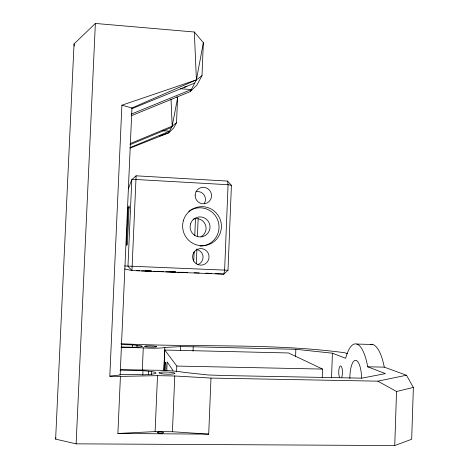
<?xml version="1.0" encoding="UTF-8"?>
<svg xmlns="http://www.w3.org/2000/svg" width="469" height="469" viewBox="0 0 469 469"><rect width="100%" height="100%" fill="white"/><g stroke="black" fill="none" stroke-linecap="round" stroke-linejoin="round"><path stroke-width="0.7" d="M120.943 347.33L143.28 347.869A16.843 1.683 1.8 0 0 164.824 347.453L180.512 346.62L193.21 346.779L295.851 349.299L332.415 353.198L345.641 358.293A43.154 13.466 89.2 0 1 367.696 366.793L384.269 367.145L406.476 375.235L413.371 387.429L411.676 439.26L394.746 445.55L76.125 443.85L55.629 439.119L74.038 43.922L95.371 23.45L194.324 32.009L203.358 42.661L201.992 75.656L196.898 85.065L190.256 91.619L131.625 115.62M394.746 445.55L396.545 391.498L377.844 381.162L210.986 378.078L174.773 375.986L157.502 375.663L120.416 376.408L109.81 376.208L121.887 105.208L196.411 79.859L201.992 75.656M322.244 377.821L322.561 369.085L288.564 352.975L164.807 350.032L163.945 370.404M331.53 377.985L332.415 353.198M295.581 356.499L295.851 349.299M196.288 263.549L196.892 249.057M197.396 236.745L198.147 218.636M193.029 351.111L193.21 346.779M120.416 376.408L117.895 433.473L208.705 434.147L210.986 378.078M124.566 268.966L131.953 270.56L223.836 274.148L228.004 270.25L231.41 185.343L227.582 181.081L136.11 175.816L131.789 179.686L128.324 188.907M148.567 374.168L148.696 371.26M151.37 374.491L151.499 371.583L142.981 370.598L120.005 370.147M117.895 433.473L155.116 431.591L157.502 375.663M163.833 370.721L164.824 347.453M130.001 148.151L168.682 132.85L173.636 128.055L176.532 122.696L177.581 97.904L176.661 96.89M166.8 370.563L167.163 361.945L172.944 370.422M155.116 431.591L172.434 431.726L174.773 375.986M176.567 371.847L176.807 366.066L164.807 350.032M180.36 350.237L180.512 346.62M193.709 261.239L194.102 251.783M194.764 235.778L195.491 218.314M109.81 376.208L120.158 374.966L131.953 107.952L196.411 79.859L203.358 42.661M128.09 207.726L126.431 245.31L127.38 244.648L129.098 205.703L128.09 207.726L129.544 207.796M132.592 347.06L132.692 344.885L121.166 344.598M136.901 347.488L136.995 345.307L132.692 344.885M142.306 370.299L143.28 347.869M142.787 374.942L142.981 370.598M76.125 443.85L95.371 23.45M159.718 135.981L168.682 132.85L172.187 126.161L177.581 97.904M55.629 439.119L55.987 437.718M190.256 91.619L196.411 79.859L194.324 32.009M130.265 143.561L172.187 126.161L176.532 122.696M129.983 144.698L171.507 127.451M130.001 147.629L169.561 131.179L162.256 130.693M131.314 114.102L191.334 89.556L180.471 88.735M194.735 83.054L131.789 108.738L131.953 107.952L121.887 105.208M396.545 391.498L413.371 387.429M377.844 381.162L406.476 375.235M120.639 369.578L154.735 370.252A30.168 4.051 1.7 0 1 184.053 372.374L207.966 374.96L225.437 375.563L361.816 378.161L385.389 373.611L367.696 366.793M176.807 366.066L322.561 369.085M121.53 346.99L133.647 347.283L139.78 346.937A9.955 0.997 1.6 0 0 136.995 345.307M356.833 344.064L372.72 344.475M163.617 271.598L161.248 271.551L162.972 271.651M177.651 272.249L181.157 272.331L180.565 272.29M139.569 270.654L136.778 270.554L139.434 270.748M145.15 270.848L151.393 271.105M151.423 271.234L141.55 270.836M153.533 271.305L157.76 271.457L156.939 271.346M175.846 272.184L172.105 272.043M215.165 273.662L218.701 273.767L217.469 273.691M228.004 270.25L124.531 265.946M169.098 271.791L175.394 272.049M211.542 273.439L207.011 273.292L211.625 273.521M146.006 270.848L151.839 271.076M157.678 271.305L163.511 271.533M170.077 271.791L175.91 272.02M181.743 272.249L187.582 272.477M194.148 272.735L199.249 272.935M205.815 273.192L211.654 273.421M169.467 271.938L165.844 271.786M120.938 343.701C195.473 347.588 270.49 342.868 344.656 352.723L347.365 353.708M172.434 431.726L208.705 434.147M218.214 273.673L223.836 274.148L224.622 270.121L228.063 184.722L227.582 181.081M231.41 185.343L228.063 184.722L136.11 179.498L131.789 179.686L127.973 266.257L131.953 270.56L136.11 175.816M120.158 374.966L120.041 374.326L144.657 374.79L150.068 374.303A13.15 1.741 1.5 0 0 151.499 371.583M74.038 43.922L74.295 46.097M171.021 99.094L172.187 126.161M186.996 86.132A7.944 1.788 3.2 0 1 184.112 87.181M349.845 378.489A18.86 5.898 89.4 0 1 353.274 361.74L354.728 360.426L356.264 360.362L357.771 361.581L359.143 364.014A18.86 5.898 89.4 0 1 361.622 378.125M370.446 344.346A43.019 14.24 89 0 1 384.269 367.145M339.474 377.234A6.332 1.87 89.8 0 1 339.216 367.931A6.332 1.87 89.8 0 1 341.971 368.007A6.332 1.87 89.8 0 1 341.749 377.293M196.306 249.461A7.844 7.797 88.8 0 1 197.66 264.709M196.001 191.663A7.844 7.744 56.4 0 1 204.261 203.564M203.546 245.768A19.17 19 67.2 0 1 199.999 246.078M188.825 211.372A19.17 19 67.2 0 1 217.335 219.129A19.17 19 67.2 0 1 204.238 245.627M193.199 219.14A9.679 9.597 66.4 0 1 205.275 224.381A9.679 9.597 66.4 0 1 200.955 236.822M164.725 370.68A6.554 0.551 -88.2 0 1 165.522 362.168A6.554 0.551 -88.2 0 1 165.78 370.68M158.399 433.004A3.119 0.645 1.4 0 0 163.488 432.752A3.119 0.645 1.4 0 0 159.384 431.931A3.119 0.645 1.4 0 0 158.399 433.004M161.799 373.775A8.032 1.067 1.8 0 0 174.849 373.529A8.032 1.067 1.8 0 0 164.15 372.028A8.032 1.067 1.8 0 0 161.799 373.775M146.709 346.837A6.091 0.61 1.8 0 0 156.675 346.796A6.091 0.61 1.8 0 0 148.72 345.858A6.091 0.61 1.8 0 0 146.709 346.837M193.855 252.422A8.301 8.243 88 0 0 200.492 265.155A8.301 8.243 88 0 0 208.119 253.002A8.301 8.243 88 0 0 193.855 252.422M195.139 195.139A8.301 8.184 57.6 0 0 207.169 202.936A8.301 8.184 57.6 0 0 207.738 188.638A8.301 8.184 57.6 0 0 195.139 195.139M190.549 223.889A10.037 9.949 67.2 0 0 202.256 236.716A10.037 9.949 67.2 0 0 207.38 220.166A10.037 9.949 67.2 0 0 190.549 223.889M183.485 220.307A19.557 19.376 67.5 0 0 206.342 245.258A19.557 19.376 67.5 0 0 216.25 212.996A19.557 19.376 67.5 0 0 183.485 220.307"/></g></svg>
